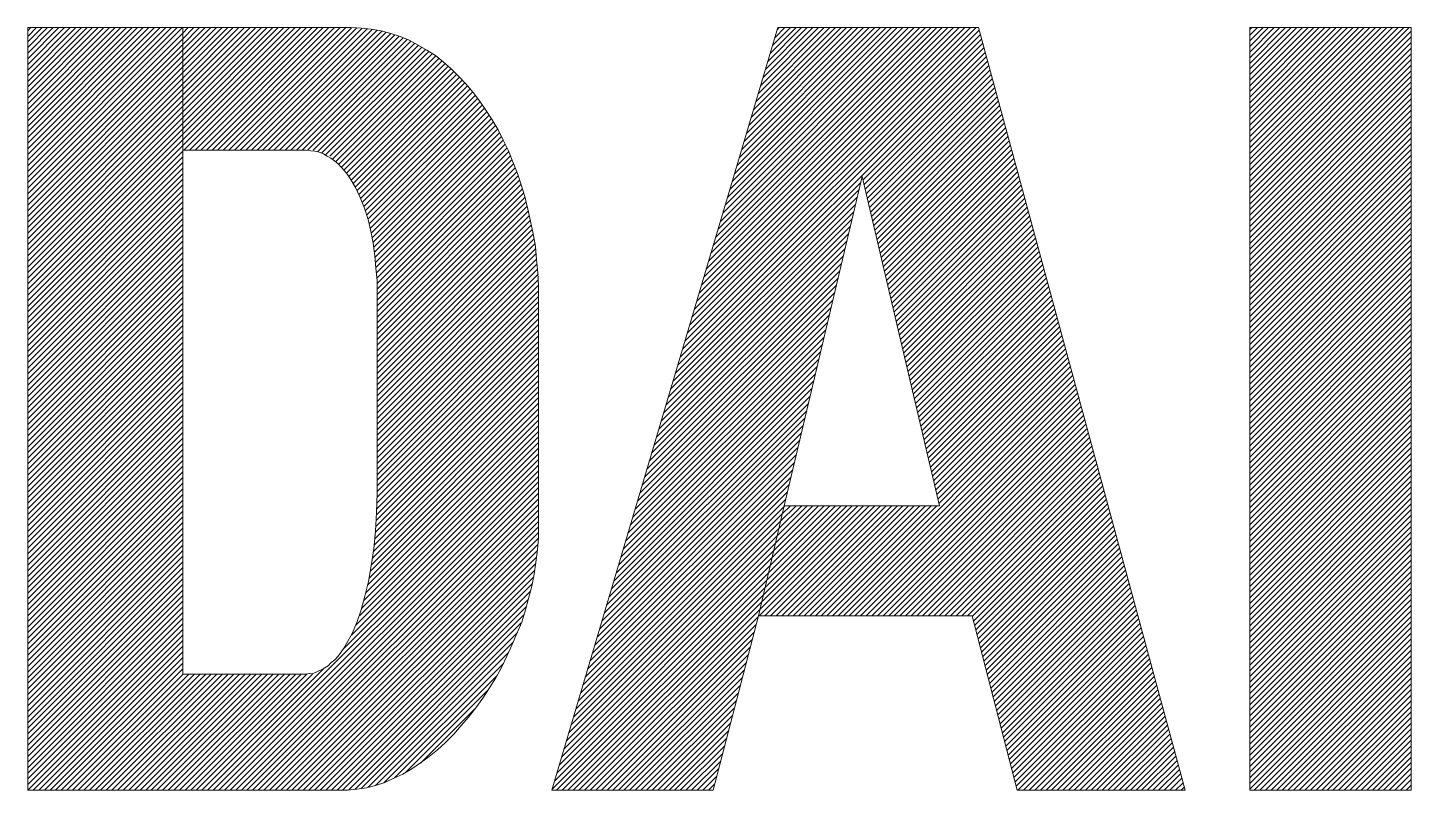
# Model space of a CAD drawing. Header units: millimetres. Extents: x 1599 to 2158, y -510 to -79.
# Drawn here: x 2031.197 to 2035.544, y -487.484 to -485.087 of the extents above; entities that cross this region are included whole.
import ezdxf

# ---------------------------------------------------------------- set-up
doc = ezdxf.new("R2010")
doc.units = ezdxf.units.MM

msp = doc.modelspace()

# ---------------------------------------------------------------- linework, layer by layer
at = {"color": 5, "lineweight": 0}
for p, q in [((2031.1975, -485.087), (2031.1975, -487.4836)), ((2031.6851, -485.087), (2031.1975, -485.087)), ((2031.1975, -485.087), (2031.1975, -485.087)), ((2032.214, -485.087), (2031.6851, -485.087)), ((2031.6851, -485.087), (2031.6851, -485.4721)), ((2031.6851, -485.4721), (2031.6851, -485.087)), ((2032.2454, -485.0887), (2032.214, -485.087)), ((2032.2768, -485.092), (2032.2454, -485.0887)), ((2032.3082, -485.0969), (2032.2768, -485.092)), ((2032.3379, -485.1052), (2032.3082, -485.0969)), ((2032.3677, -485.1151), (2032.3379, -485.1052)), ((2033.5544, -485.087), (2032.8437, -487.4836)), ((2034.1841, -485.087), (2033.5544, -485.087)), ((2034.8337, -487.4836), (2034.1841, -485.087)), ((2035.037, -485.087), (2035.037, -487.4836)), ((2035.5444, -485.087), (2035.037, -485.087)), ((2035.037, -485.087), (2035.037, -485.087)), ((2035.5444, -487.4836), (2035.5444, -485.087)), ((2032.3958, -485.1267), (2032.3677, -485.1151)), ((2032.4239, -485.1416), (2032.3958, -485.1267)), ((2032.452, -485.1581), (2032.4239, -485.1416)), ((2032.4784, -485.1746), (2032.452, -485.1581)), ((2032.5032, -485.1945), (2032.4784, -485.1746)), ((2032.528, -485.2159), (2032.5032, -485.1945)), ((2032.5511, -485.2391), (2032.528, -485.2159)), ((2032.5743, -485.2639), (2032.5511, -485.2391)), ((2032.5974, -485.2903), (2032.5743, -485.2639)), ((2032.6173, -485.3168), (2032.5974, -485.2903)), ((2032.6371, -485.3465), (2032.6173, -485.3168)), ((2032.6569, -485.3763), (2032.6371, -485.3465)), ((2032.6751, -485.4077), (2032.6569, -485.3763)), ((2032.6916, -485.4407), (2032.6751, -485.4077)), ((2032.7082, -485.4738), (2032.6916, -485.4407)), ((2031.6851, -485.4721), (2032.0718, -485.4721)), ((2031.6851, -487.1183), (2031.6851, -485.4721)), ((2032.0718, -485.4721), (2032.0867, -485.4738)), ((2032.0867, -485.4738), (2032.0999, -485.4754)), ((2032.0999, -485.4754), (2032.1131, -485.4787)), ((2032.1131, -485.4787), (2032.1264, -485.4837)), ((2032.1264, -485.4837), (2032.1379, -485.4903)), ((2032.1379, -485.4903), (2032.1495, -485.4969)), ((2032.1495, -485.4969), (2032.1611, -485.5052)), ((2032.1611, -485.5052), (2032.1726, -485.5151)), ((2032.7214, -485.5085), (2032.7082, -485.4738)), ((2032.1726, -485.5151), (2032.1826, -485.525)), ((2032.1826, -485.525), (2032.1925, -485.5366)), ((2032.1925, -485.5366), (2032.2024, -485.5482)), ((2032.2024, -485.5482), (2032.2107, -485.5614)), ((2032.7363, -485.5448), (2032.7214, -485.5085)), ((2032.7478, -485.5812), (2032.7363, -485.5448)), ((2032.2107, -485.5614), (2032.2272, -485.5895)), ((2032.2272, -485.5895), (2032.2421, -485.6209)), ((2032.7594, -485.6176), (2032.7478, -485.5812)), ((2033.5742, -486.5894), (2033.8189, -485.5548)), ((2033.8189, -485.5548), (2034.0618, -486.5894)), ((2032.2421, -485.6209), (2032.2553, -485.6539)), ((2032.7693, -485.6572), (2032.7594, -485.6176)), ((2032.2553, -485.6539), (2032.2669, -485.6903)), ((2032.7776, -485.6953), (2032.7693, -485.6572)), ((2032.2669, -485.6903), (2032.2751, -485.7267)), ((2032.7858, -485.7349), (2032.7776, -485.6953)), ((2032.2751, -485.7267), (2032.2834, -485.7647)), ((2032.2834, -485.7647), (2032.2883, -485.8043)), ((2032.7925, -485.7746), (2032.7858, -485.7349)), ((2032.2883, -485.8043), (2032.2917, -485.8424)), ((2032.7958, -485.8159), (2032.7925, -485.7746)), ((2032.2917, -485.8424), (2032.295, -485.882)), ((2032.8007, -485.8572), (2032.7958, -485.8159)), ((2032.295, -485.882), (2032.295, -485.92)), ((2032.8024, -485.8986), (2032.8007, -485.8572)), ((2032.295, -485.92), (2032.295, -486.5498)), ((2032.8024, -485.9399), (2032.8024, -485.8986)), ((2032.8024, -486.6506), (2032.8024, -485.9399)), ((2032.295, -486.5498), (2032.2933, -486.6109)), ((2033.4932, -486.9349), (2033.5742, -486.5894)), ((2033.5742, -486.5894), (2033.4932, -486.9349)), ((2034.0618, -486.5894), (2033.5742, -486.5894)), ((2032.2933, -486.6109), (2032.29, -486.6688)), ((2032.29, -486.6688), (2032.285, -486.725)), ((2032.8024, -486.6886), (2032.8024, -486.6506)), ((2032.7991, -486.7283), (2032.8024, -486.6886)), ((2032.285, -486.725), (2032.2768, -486.7779)), ((2032.7891, -486.8043), (2032.7941, -486.7663)), ((2032.7941, -486.7663), (2032.7991, -486.7283)), ((2032.2768, -486.7779), (2032.2685, -486.8274)), ((2032.7809, -486.8423), (2032.7891, -486.8043)), ((2032.2685, -486.8274), (2032.2569, -486.8737)), ((2032.771, -486.8803), (2032.7809, -486.8423)), ((2032.2569, -486.8737), (2032.2454, -486.9167)), ((2032.7611, -486.9167), (2032.771, -486.8803)), ((2032.2454, -486.9167), (2032.2321, -486.9564)), ((2032.7495, -486.9547), (2032.7611, -486.9167)), ((2033.3511, -487.4836), (2033.4932, -486.9349)), ((2033.4932, -486.9349), (2034.1643, -486.9349)), ((2034.1643, -486.9349), (2034.3064, -487.4836)), ((2032.2321, -486.9564), (2032.2173, -486.9911)), ((2032.7346, -486.9911), (2032.7495, -486.9547)), ((2032.1991, -487.0225), (2032.1908, -487.0373)), ((2032.2173, -486.9911), (2032.1991, -487.0225)), ((2032.7032, -487.0621), (2032.7197, -487.0258)), ((2032.7197, -487.0258), (2032.7346, -486.9911)), ((2032.1726, -487.0621), (2032.1627, -487.0737)), ((2032.1809, -487.0506), (2032.1726, -487.0621)), ((2032.1908, -487.0373), (2032.1809, -487.0506)), ((2032.6867, -487.0952), (2032.7032, -487.0621)), ((2032.1082, -487.1101), (2032.0966, -487.115)), ((2032.1198, -487.1051), (2032.1082, -487.1101)), ((2032.1313, -487.0985), (2032.1198, -487.1051)), ((2032.1412, -487.0919), (2032.1313, -487.0985)), ((2032.1512, -487.082), (2032.1412, -487.0919)), ((2032.1627, -487.0737), (2032.1512, -487.082)), ((2032.6685, -487.1299), (2032.6867, -487.0952)), ((2032.0718, -487.1183), (2031.6851, -487.1183)), ((2032.0834, -487.1167), (2032.0718, -487.1183)), ((2032.0966, -487.115), (2032.0834, -487.1167)), ((2032.6487, -487.1613), (2032.6685, -487.1299)), ((2032.6057, -487.2241), (2032.6272, -487.1944)), ((2032.6272, -487.1944), (2032.6487, -487.1613)), ((2032.5825, -487.2539), (2032.6057, -487.2241)), ((2032.5363, -487.3068), (2032.5594, -487.2803)), ((2032.5594, -487.2803), (2032.5825, -487.2539)), ((2032.5098, -487.3332), (2032.5363, -487.3068)), ((2032.4586, -487.3778), (2032.485, -487.3563)), ((2032.485, -487.3563), (2032.5098, -487.3332)), ((2032.3759, -487.4324), (2032.404, -487.4158)), ((2032.404, -487.4158), (2032.4321, -487.3977)), ((2032.4321, -487.3977), (2032.4586, -487.3778)), ((2032.29, -487.4687), (2032.3197, -487.4588)), ((2032.3197, -487.4588), (2032.3478, -487.4456)), ((2032.3478, -487.4456), (2032.3759, -487.4324)), ((2031.1975, -487.4836), (2032.1726, -487.4836)), ((2032.1726, -487.4836), (2032.2024, -487.4836)), ((2032.2024, -487.4836), (2032.2321, -487.4803)), ((2032.2321, -487.4803), (2032.2619, -487.4753)), ((2032.2619, -487.4753), (2032.29, -487.4687)), ((2032.8437, -487.4836), (2033.3511, -487.4836)), ((2032.8437, -487.4836), (2032.8437, -487.4836)), ((2034.3064, -487.4836), (2034.8337, -487.4836)), ((2035.037, -487.4836), (2035.5444, -487.4836))]:
    msp.add_line(p, q, dxfattribs=at)
at = {"color": 5}
for p, q in [((2031.1975, -485.0966), (2031.2071, -485.087)), ((2031.1975, -485.1143), (2031.2248, -485.087)), ((2031.1975, -485.132), (2031.2425, -485.087)), ((2031.1975, -485.1497), (2031.2601, -485.087)), ((2031.1975, -485.1673), (2031.2778, -485.087)), ((2031.1975, -485.185), (2031.2955, -485.087)), ((2031.1975, -485.2027), (2031.3132, -485.087)), ((2031.1975, -485.2204), (2031.3308, -485.087)), ((2031.1975, -485.2381), (2031.3485, -485.087)), ((2031.1975, -485.2557), (2031.3662, -485.087)), ((2031.1975, -485.2734), (2031.3839, -485.087)), ((2031.1975, -485.2911), (2031.4016, -485.087)), ((2031.1975, -485.3088), (2031.4192, -485.087)), ((2031.1975, -485.3264), (2031.4369, -485.087)), ((2031.1975, -485.3441), (2031.4546, -485.087)), ((2031.1975, -485.3618), (2031.4723, -485.087)), ((2031.1975, -485.3795), (2031.4899, -485.087)), ((2031.1975, -485.3972), (2031.5076, -485.087)), ((2031.1975, -485.4148), (2031.5253, -485.087)), ((2031.1975, -485.4325), (2031.543, -485.087)), ((2031.1975, -485.4502), (2031.5607, -485.087)), ((2031.1975, -485.4679), (2031.5783, -485.087)), ((2031.1975, -485.4855), (2031.596, -485.087)), ((2031.1975, -485.5032), (2031.6137, -485.087)), ((2031.1975, -485.5209), (2031.6314, -485.087)), ((2031.1975, -485.5386), (2031.649, -485.087)), ((2031.1975, -485.5563), (2031.6667, -485.087)), ((2031.1975, -485.5739), (2031.6844, -485.087)), ((2031.1975, -485.5916), (2031.6851, -485.104)), ((2031.6851, -485.104), (2031.7021, -485.087)), ((2031.6851, -485.1217), (2031.7197, -485.087)), ((2031.6851, -485.1394), (2031.7374, -485.087)), ((2031.6851, -485.1571), (2031.7551, -485.087)), ((2031.6851, -485.1747), (2031.7728, -485.087)), ((2031.6851, -485.1924), (2031.7905, -485.087)), ((2031.6851, -485.2101), (2031.8081, -485.087)), ((2031.6851, -485.2278), (2031.8258, -485.087)), ((2031.6851, -485.2454), (2031.8435, -485.087)), ((2031.6851, -485.2631), (2031.8612, -485.087)), ((2031.6851, -485.2808), (2031.8788, -485.087)), ((2031.6851, -485.2985), (2031.8965, -485.087)), ((2031.6851, -485.3162), (2031.9142, -485.087)), ((2031.6851, -485.3338), (2031.9319, -485.087)), ((2031.6851, -485.3515), (2031.9496, -485.087)), ((2031.6851, -485.3692), (2031.9672, -485.087)), ((2031.6851, -485.3869), (2031.9849, -485.087)), ((2031.6851, -485.4045), (2032.0026, -485.087)), ((2031.6851, -485.4222), (2032.0203, -485.087)), ((2031.6851, -485.4399), (2032.0379, -485.087)), ((2031.6851, -485.4576), (2032.0556, -485.087)), ((2031.6882, -485.4721), (2032.0733, -485.087)), ((2031.7059, -485.4721), (2032.091, -485.087)), ((2031.7236, -485.4721), (2032.1087, -485.087)), ((2031.7412, -485.4721), (2032.1263, -485.087)), ((2031.7589, -485.4721), (2032.144, -485.087)), ((2031.7766, -485.4721), (2032.1617, -485.087)), ((2031.7943, -485.4721), (2032.1794, -485.087)), ((2031.8119, -485.4721), (2032.197, -485.087)), ((2031.8296, -485.4721), (2032.2147, -485.0871)), ((2031.8473, -485.4721), (2032.2315, -485.0879)), ((2031.865, -485.4721), (2032.2481, -485.089)), ((2031.8827, -485.4721), (2032.2641, -485.0906)), ((2031.9003, -485.4721), (2032.28, -485.0925)), ((2031.918, -485.4721), (2032.2952, -485.0949)), ((2031.9357, -485.4721), (2032.3103, -485.0975)), ((2031.9534, -485.4721), (2032.3241, -485.1014)), ((2031.971, -485.4721), (2032.338, -485.1052)), ((2031.9887, -485.4721), (2032.3512, -485.1096)), ((2032.0064, -485.4721), (2032.3645, -485.114)), ((2033.2771, -486.0223), (2034.1901, -485.1092)), ((2033.2845, -485.9971), (2034.1864, -485.0953)), ((2033.292, -485.972), (2034.1769, -485.087)), ((2033.2994, -485.9469), (2034.1593, -485.087)), ((2033.3069, -485.9217), (2034.1416, -485.087)), ((2033.3143, -485.8966), (2034.1239, -485.087)), ((2033.3218, -485.8715), (2034.1062, -485.087)), ((2033.3292, -485.8464), (2034.0886, -485.087)), ((2033.3367, -485.8212), (2034.0709, -485.087)), ((2033.3441, -485.7961), (2034.0532, -485.087)), ((2033.3516, -485.771), (2034.0355, -485.087)), ((2033.359, -485.7458), (2034.0178, -485.087)), ((2033.3665, -485.7207), (2034.0002, -485.087)), ((2033.3739, -485.6956), (2033.9825, -485.087)), ((2033.3814, -485.6704), (2033.9648, -485.087)), ((2033.3888, -485.6453), (2033.9471, -485.087)), ((2033.3963, -485.6202), (2033.9295, -485.087)), ((2033.4037, -485.5951), (2033.9118, -485.087)), ((2033.4112, -485.5699), (2033.8941, -485.087)), ((2033.4186, -485.5448), (2033.8764, -485.087)), ((2033.4261, -485.5197), (2033.8587, -485.087)), ((2033.4336, -485.4945), (2033.8411, -485.087)), ((2033.441, -485.4694), (2033.8234, -485.087)), ((2033.4485, -485.4443), (2033.8057, -485.087)), ((2033.4559, -485.4191), (2033.788, -485.087)), ((2033.4634, -485.394), (2033.7704, -485.087)), ((2033.4708, -485.3689), (2033.7527, -485.087)), ((2033.4783, -485.3438), (2033.735, -485.087)), ((2033.4857, -485.3186), (2033.7173, -485.087)), ((2033.4932, -485.2935), (2033.6996, -485.087)), ((2033.5006, -485.2684), (2033.682, -485.087)), ((2033.5081, -485.2432), (2033.6643, -485.087)), ((2033.5155, -485.2181), (2033.6466, -485.087)), ((2033.523, -485.193), (2033.6289, -485.087)), ((2033.5304, -485.1678), (2033.6113, -485.087)), ((2033.5379, -485.1427), (2033.5936, -485.087)), ((2033.5453, -485.1176), (2033.5759, -485.087)), ((2033.5528, -485.0925), (2033.5582, -485.087)), ((2035.037, -485.0932), (2035.0432, -485.087)), ((2035.037, -485.1109), (2035.0608, -485.087)), ((2035.037, -485.1285), (2035.0785, -485.087)), ((2035.037, -485.1462), (2035.0962, -485.087)), ((2035.037, -485.1639), (2035.1139, -485.087)), ((2035.037, -485.1816), (2035.1315, -485.087)), ((2035.037, -485.1993), (2035.1492, -485.087)), ((2035.037, -485.2169), (2035.1669, -485.087)), ((2035.037, -485.2346), (2035.1846, -485.087)), ((2035.037, -485.2523), (2035.2023, -485.087)), ((2035.037, -485.27), (2035.2199, -485.087)), ((2035.037, -485.2876), (2035.2376, -485.087)), ((2035.037, -485.3053), (2035.2553, -485.087)), ((2035.037, -485.323), (2035.273, -485.087)), ((2035.037, -485.3407), (2035.2906, -485.087)), ((2035.037, -485.3584), (2035.3083, -485.087)), ((2035.037, -485.376), (2035.326, -485.087)), ((2035.037, -485.3937), (2035.3437, -485.087)), ((2035.037, -485.4114), (2035.3613, -485.087)), ((2035.037, -485.4291), (2035.379, -485.087)), ((2035.037, -485.4467), (2035.3967, -485.087)), ((2035.037, -485.4644), (2035.4144, -485.087)), ((2035.037, -485.4821), (2035.4321, -485.087)), ((2035.037, -485.4998), (2035.4497, -485.087)), ((2035.037, -485.5175), (2035.4674, -485.087)), ((2035.037, -485.5351), (2035.4851, -485.087)), ((2035.037, -485.5528), (2035.5028, -485.087)), ((2035.037, -485.5705), (2035.5204, -485.087)), ((2035.037, -485.5882), (2035.5381, -485.087)), ((2035.037, -485.6058), (2035.5444, -485.0984)), ((2031.1975, -485.6093), (2031.6851, -485.1217)), ((2031.1975, -485.627), (2031.6851, -485.1394)), ((2031.1975, -485.6446), (2031.6851, -485.1571)), ((2032.0241, -485.4721), (2032.3772, -485.119)), ((2032.0418, -485.4721), (2032.3897, -485.1242)), ((2032.0594, -485.4721), (2032.4017, -485.1298)), ((2032.0771, -485.4721), (2032.4133, -485.136)), ((2032.0948, -485.4721), (2032.4248, -485.1421)), ((2032.1078, -485.4767), (2032.4359, -485.1487)), ((2032.1207, -485.4816), (2032.4471, -485.1552)), ((2033.2547, -486.0977), (2034.2014, -485.1509)), ((2033.2621, -486.0725), (2034.1977, -485.137)), ((2033.2696, -486.0474), (2034.1939, -485.1231)), ((2035.037, -485.6235), (2035.5444, -485.1161)), ((2035.037, -485.6412), (2035.5444, -485.1338)), ((2035.037, -485.6589), (2035.5444, -485.1515)), ((2031.1975, -485.6623), (2031.6851, -485.1747)), ((2031.1975, -485.68), (2031.6851, -485.1924)), ((2032.1336, -485.4864), (2032.4581, -485.1619)), ((2032.1464, -485.4912), (2032.4689, -485.1687)), ((2032.1564, -485.4989), (2032.4797, -485.1756)), ((2032.1653, -485.5077), (2032.4895, -485.1835)), ((2032.1741, -485.5166), (2032.4993, -485.1913)), ((2032.1829, -485.5254), (2032.5089, -485.1994)), ((2033.2472, -486.1228), (2034.2052, -485.1648)), ((2033.8215, -485.5662), (2034.209, -485.1787)), ((2033.8249, -485.5805), (2034.2128, -485.1926)), ((2035.037, -485.6766), (2035.5444, -485.1691)), ((2035.037, -485.6942), (2035.5444, -485.1868)), ((2031.1975, -485.6977), (2031.6851, -485.2101)), ((2031.1975, -485.7153), (2031.6851, -485.2278)), ((2032.1918, -485.5342), (2032.5184, -485.2076)), ((2032.2002, -485.5435), (2032.5279, -485.2158)), ((2032.2067, -485.5547), (2032.5367, -485.2247)), ((2032.2133, -485.5658), (2032.5456, -485.2335)), ((2032.2198, -485.5769), (2032.5543, -485.2424)), ((2033.8283, -485.5948), (2034.2165, -485.2065)), ((2033.8316, -485.6091), (2034.2203, -485.2205)), ((2033.835, -485.6234), (2034.2241, -485.2344)), ((2035.037, -485.7119), (2035.5444, -485.2045)), ((2035.037, -485.7296), (2035.5444, -485.2222)), ((2035.037, -485.7473), (2035.5444, -485.2399)), ((2031.1975, -485.733), (2031.6851, -485.2454)), ((2031.1975, -485.7507), (2031.6851, -485.2631)), ((2031.1975, -485.7684), (2031.6851, -485.2808)), ((2032.2263, -485.588), (2032.5628, -485.2516)), ((2032.2329, -485.5992), (2032.5713, -485.2607)), ((2032.2383, -485.6115), (2032.5797, -485.2701)), ((2032.2433, -485.6241), (2032.5879, -485.2795)), ((2033.8383, -485.6378), (2034.2278, -485.2483)), ((2033.8417, -485.6521), (2034.2316, -485.2622)), ((2033.8451, -485.6664), (2034.2354, -485.2761)), ((2035.037, -485.7649), (2035.5444, -485.2575)), ((2035.037, -485.7826), (2035.5444, -485.2752)), ((2031.1975, -485.7861), (2031.6851, -485.2985)), ((2031.1975, -485.8037), (2031.6851, -485.3162)), ((2032.2484, -485.6367), (2032.5962, -485.2889)), ((2032.2534, -485.6493), (2032.6039, -485.2989)), ((2032.2585, -485.662), (2032.6114, -485.309)), ((2032.2633, -485.6748), (2032.6189, -485.3192)), ((2032.2666, -485.6892), (2032.626, -485.3298)), ((2033.8484, -485.6807), (2034.2391, -485.29)), ((2033.8518, -485.695), (2034.2429, -485.3039)), ((2033.8551, -485.7093), (2034.2467, -485.3178)), ((2033.8585, -485.7237), (2034.2504, -485.3317)), ((2035.037, -485.8003), (2035.5444, -485.2929)), ((2035.037, -485.818), (2035.5444, -485.3106)), ((2035.037, -485.8357), (2035.5444, -485.3282)), ((2031.1975, -485.8214), (2031.6851, -485.3338)), ((2031.1975, -485.8391), (2031.6851, -485.3515)), ((2031.1975, -485.8568), (2031.6851, -485.3692)), ((2032.2699, -485.7036), (2032.633, -485.3404)), ((2032.2732, -485.718), (2032.6401, -485.3511)), ((2032.2764, -485.7325), (2032.6472, -485.3617)), ((2032.2795, -485.747), (2032.6543, -485.3723)), ((2033.8619, -485.738), (2034.2542, -485.3456)), ((2033.8652, -485.7523), (2034.258, -485.3595)), ((2033.8686, -485.7666), (2034.2618, -485.3734)), ((2035.037, -485.8533), (2035.5444, -485.3459)), ((2035.037, -485.871), (2035.5444, -485.3636)), ((2031.1975, -485.8744), (2031.6851, -485.3869)), ((2031.1975, -485.8921), (2031.6851, -485.4045)), ((2032.2827, -485.7615), (2032.661, -485.3832)), ((2032.2859, -485.776), (2032.6674, -485.3944)), ((2032.2873, -485.7923), (2032.6739, -485.4056)), ((2032.2887, -485.8085), (2032.6799, -485.4173)), ((2033.872, -485.7809), (2034.2655, -485.3873)), ((2033.8753, -485.7952), (2034.2693, -485.4013)), ((2033.8787, -485.8095), (2034.2731, -485.4152)), ((2035.037, -485.8887), (2035.5444, -485.3813)), ((2035.037, -485.9064), (2035.5444, -485.399)), ((2035.037, -485.924), (2035.5444, -485.4166)), ((2031.1975, -485.9098), (2031.6851, -485.4222)), ((2031.1975, -485.9275), (2031.6851, -485.4399)), ((2031.1975, -485.9452), (2031.6851, -485.4576)), ((2032.2901, -485.8248), (2032.6858, -485.4291)), ((2032.2915, -485.8411), (2032.6917, -485.4409)), ((2032.2929, -485.8574), (2032.6976, -485.4527)), ((2033.882, -485.8239), (2034.2768, -485.4291)), ((2033.8854, -485.8382), (2034.2806, -485.443)), ((2033.8888, -485.8525), (2034.2844, -485.4569)), ((2035.037, -485.9417), (2035.5444, -485.4343)), ((2035.037, -485.9594), (2035.5444, -485.452)), ((2031.1975, -485.9628), (2031.6851, -485.4753)), ((2031.1975, -485.9805), (2031.6851, -485.4929)), ((2032.2943, -485.8737), (2032.7035, -485.4645)), ((2032.295, -485.8907), (2032.7092, -485.4765)), ((2032.295, -485.9083), (2032.7141, -485.4893)), ((2032.295, -485.926), (2032.7189, -485.5021)), ((2033.8921, -485.8668), (2034.2881, -485.4708)), ((2033.8955, -485.8811), (2034.2919, -485.4847)), ((2033.8989, -485.8954), (2034.2957, -485.4986)), ((2035.037, -485.9771), (2035.5444, -485.4697)), ((2035.037, -485.9948), (2035.5444, -485.4873)), ((2035.037, -486.0124), (2035.5444, -485.505)), ((2031.1975, -485.9982), (2031.6851, -485.5106)), ((2031.1975, -486.0159), (2031.6851, -485.5283)), ((2031.1975, -486.0335), (2031.6851, -485.546)), ((2032.295, -485.9437), (2032.7239, -485.5147)), ((2032.295, -485.9614), (2032.7291, -485.5273)), ((2032.295, -485.9791), (2032.7342, -485.5398)), ((2033.9022, -485.9098), (2034.2995, -485.5125)), ((2033.9056, -485.9241), (2034.3032, -485.5264)), ((2033.9089, -485.9384), (2034.307, -485.5403)), ((2035.037, -486.0301), (2035.5444, -485.5227)), ((2035.037, -486.0478), (2035.5444, -485.5404)), ((2031.1975, -486.0512), (2031.6851, -485.5636)), ((2031.1975, -486.0689), (2031.6851, -485.5813)), ((2032.295, -485.9967), (2032.7388, -485.5529)), ((2032.295, -486.0144), (2032.7431, -485.5663)), ((2032.295, -486.0321), (2032.7473, -485.5797)), ((2033.2398, -486.1479), (2033.8145, -485.5732)), ((2033.9123, -485.9527), (2034.3108, -485.5542)), ((2033.9157, -485.967), (2034.3145, -485.5682)), ((2033.919, -485.9813), (2034.3183, -485.5821)), ((2035.037, -486.0655), (2035.5444, -485.5581)), ((2035.037, -486.0831), (2035.5444, -485.5757)), ((2031.1975, -486.0866), (2031.6851, -485.599)), ((2031.1975, -486.1043), (2031.6851, -485.6167)), ((2031.1975, -486.1219), (2031.6851, -485.6344)), ((2032.295, -486.0498), (2032.7516, -485.5931)), ((2032.295, -486.0674), (2032.7559, -485.6065)), ((2032.295, -486.0851), (2032.76, -485.6201)), ((2032.295, -486.1028), (2032.7636, -485.6342)), ((2033.2249, -486.1982), (2033.8035, -485.6195)), ((2033.2323, -486.173), (2033.809, -485.5964)), ((2033.9224, -485.9957), (2034.3221, -485.596)), ((2033.9257, -486.01), (2034.3258, -485.6099)), ((2033.9291, -486.0243), (2034.3296, -485.6238)), ((2035.037, -486.1008), (2035.5444, -485.5934)), ((2035.037, -486.1185), (2035.5444, -485.6111)), ((2035.037, -486.1362), (2035.5444, -485.6288)), ((2031.1975, -486.1396), (2031.6851, -485.652)), ((2031.1975, -486.1573), (2031.6851, -485.6697)), ((2032.295, -486.1205), (2032.7671, -485.6483)), ((2032.295, -486.1382), (2032.7705, -485.6626)), ((2032.295, -486.1558), (2032.7736, -485.6772)), ((2033.21, -486.2484), (2033.7926, -485.6658)), ((2033.2174, -486.2233), (2033.7981, -485.6427)), ((2033.9325, -486.0386), (2034.3334, -485.6377)), ((2033.9358, -486.0529), (2034.3371, -485.6516)), ((2033.9392, -486.0672), (2034.3409, -485.6655)), ((2033.9426, -486.0816), (2034.3447, -485.6794)), ((2035.037, -486.1539), (2035.5444, -485.6464)), ((2035.037, -486.1715), (2035.5444, -485.6641)), ((2031.1975, -486.175), (2031.6851, -485.6874)), ((2031.1975, -486.1926), (2031.6851, -485.7051)), ((2031.1975, -486.2103), (2031.6851, -485.7227)), ((2032.295, -486.1735), (2032.7768, -485.6917)), ((2032.295, -486.1912), (2032.7799, -485.7063)), ((2032.295, -486.2089), (2032.7829, -485.7209)), ((2033.1951, -486.2987), (2033.7816, -485.7121)), ((2033.2025, -486.2736), (2033.7871, -485.689)), ((2033.9459, -486.0959), (2034.3485, -485.6933)), ((2033.9493, -486.1102), (2034.3522, -485.7072)), ((2033.9526, -486.1245), (2034.356, -485.7211)), ((2035.037, -486.1892), (2035.5444, -485.6818)), ((2035.037, -486.2069), (2035.5444, -485.6995)), ((2035.037, -486.2246), (2035.5444, -485.7171)), ((2031.1975, -486.228), (2031.6851, -485.7404)), ((2031.1975, -486.2457), (2031.6851, -485.7581)), ((2032.295, -486.2265), (2032.7859, -485.7356)), ((2032.295, -486.2442), (2032.7885, -485.7507)), ((2032.295, -486.2619), (2032.791, -485.7659)), ((2033.1802, -486.349), (2033.7707, -485.7584)), ((2033.1876, -486.3238), (2033.7762, -485.7353)), ((2033.956, -486.1388), (2034.3598, -485.7351)), ((2033.9594, -486.1531), (2034.3635, -485.749)), ((2033.9627, -486.1674), (2034.3673, -485.7629)), ((2035.037, -486.2422), (2035.5444, -485.7348)), ((2035.037, -486.2599), (2035.5444, -485.7525)), ((2031.1975, -486.2634), (2031.6851, -485.7758)), ((2031.1975, -486.281), (2031.6851, -485.7935)), ((2032.295, -486.2796), (2032.793, -485.7815)), ((2032.295, -486.2973), (2032.7943, -485.7979)), ((2033.1653, -486.3992), (2033.7598, -485.8047)), ((2033.1727, -486.3741), (2033.7652, -485.7816)), ((2033.9661, -486.1818), (2034.3711, -485.7768)), ((2033.9694, -486.1961), (2034.3748, -485.7907)), ((2033.9728, -486.2104), (2034.3786, -485.8046)), ((2035.037, -486.2776), (2035.5444, -485.7702)), ((2035.037, -486.2953), (2035.5444, -485.7879)), ((2035.037, -486.313), (2035.5444, -485.8055)), ((2031.1975, -486.2987), (2031.6851, -485.8111)), ((2031.1975, -486.3164), (2031.6851, -485.8288)), ((2031.1975, -486.3341), (2031.6851, -485.8465)), ((2032.295, -486.3149), (2032.7956, -485.8143)), ((2032.295, -486.3326), (2032.7975, -485.8301)), ((2032.295, -486.3503), (2032.7994, -485.8459)), ((2033.1504, -486.4495), (2033.7488, -485.851)), ((2033.1578, -486.4243), (2033.7543, -485.8279)), ((2033.9762, -486.2247), (2034.3824, -485.8185)), ((2033.9795, -486.239), (2034.3862, -485.8324)), ((2033.9829, -486.2533), (2034.3899, -485.8463)), ((2035.037, -486.3306), (2035.5444, -485.8232)), ((2035.037, -486.3483), (2035.5444, -485.8409)), ((2031.1975, -486.3517), (2031.6851, -485.8642)), ((2031.1975, -486.3694), (2031.6851, -485.8818)), ((2032.295, -486.368), (2032.8009, -485.862)), ((2032.295, -486.3856), (2032.8016, -485.879)), ((2032.295, -486.4033), (2032.8023, -485.896)), ((2033.1429, -486.4746), (2033.7433, -485.8742)), ((2033.9863, -486.2677), (2034.3937, -485.8602)), ((2033.9896, -486.282), (2034.3975, -485.8741)), ((2033.993, -486.2963), (2034.4012, -485.888)), ((2035.037, -486.366), (2035.5444, -485.8586)), ((2035.037, -486.3837), (2035.5444, -485.8762)), ((2035.037, -486.4013), (2035.5444, -485.8939)), ((2031.1975, -486.3871), (2031.6851, -485.8995)), ((2031.1975, -486.4048), (2031.6851, -485.9172)), ((2031.1975, -486.4225), (2031.6851, -485.9349)), ((2032.295, -486.421), (2032.8024, -485.9136)), ((2032.295, -486.4387), (2032.8024, -485.9313)), ((2033.128, -486.5249), (2033.7324, -485.9205)), ((2033.1355, -486.4997), (2033.7379, -485.8973)), ((2033.9963, -486.3106), (2034.405, -485.9019)), ((2033.9997, -486.3249), (2034.4088, -485.9159)), ((2034.0031, -486.3392), (2034.4125, -485.9298)), ((2035.037, -486.419), (2035.5444, -485.9116)), ((2035.037, -486.4367), (2035.5444, -485.9293)), ((2031.1975, -486.4401), (2031.6851, -485.9526)), ((2031.1975, -486.4578), (2031.6851, -485.9702)), ((2032.295, -486.4564), (2032.8024, -485.9489)), ((2032.295, -486.474), (2032.8024, -485.9666)), ((2033.1131, -486.5751), (2033.7214, -485.9668)), ((2033.1206, -486.55), (2033.7269, -485.9436)), ((2034.0064, -486.3536), (2034.4163, -485.9437)), ((2034.0098, -486.3679), (2034.4201, -485.9576)), ((2034.0132, -486.3822), (2034.4238, -485.9715)), ((2035.037, -486.4544), (2035.5444, -485.947)), ((2035.037, -486.4721), (2035.5444, -485.9646)), ((2035.037, -486.4897), (2035.5444, -485.9823)), ((2031.1975, -486.4755), (2031.6851, -485.9879)), ((2031.1975, -486.4932), (2031.6851, -486.0056)), ((2031.1975, -486.5108), (2031.6851, -486.0233)), ((2032.295, -486.4917), (2032.8024, -485.9843)), ((2032.295, -486.5094), (2032.8024, -486.002)), ((2032.295, -486.5271), (2032.8024, -486.0197)), ((2033.0982, -486.6254), (2033.7105, -486.0131)), ((2033.1056, -486.6003), (2033.716, -485.9899)), ((2034.0165, -486.3965), (2034.4276, -485.9854)), ((2034.0199, -486.4108), (2034.4314, -485.9993)), ((2034.0232, -486.4251), (2034.4352, -486.0132)), ((2034.0266, -486.4394), (2034.4389, -486.0271)), ((2035.037, -486.5074), (2035.5444, -486)), ((2035.037, -486.5251), (2035.5444, -486.0177)), ((2031.1975, -486.5285), (2031.6851, -486.0409)), ((2031.1975, -486.5462), (2031.6851, -486.0586)), ((2032.295, -486.5447), (2032.8024, -486.0373)), ((2032.295, -486.5624), (2032.8024, -486.055)), ((2033.0833, -486.6756), (2033.6995, -486.0594)), ((2033.0907, -486.6505), (2033.705, -486.0362)), ((2034.03, -486.4538), (2034.4427, -486.041)), ((2034.0333, -486.4681), (2034.4465, -486.0549)), ((2034.0367, -486.4824), (2034.4502, -486.0688)), ((2035.037, -486.5428), (2035.5444, -486.0353)), ((2035.037, -486.5604), (2035.5444, -486.053)), ((2035.037, -486.5781), (2035.5444, -486.0707)), ((2031.1975, -486.5639), (2031.6851, -486.0763)), ((2031.1975, -486.5816), (2031.6851, -486.094)), ((2031.1975, -486.5992), (2031.6851, -486.1117)), ((2032.2929, -486.6175), (2032.8024, -486.108)), ((2032.294, -486.5987), (2032.8024, -486.0904)), ((2032.295, -486.5801), (2032.8024, -486.0727)), ((2033.0684, -486.7259), (2033.6886, -486.1057)), ((2033.0758, -486.7008), (2033.6941, -486.0825)), ((2034.04, -486.4967), (2034.454, -486.0828)), ((2034.0434, -486.511), (2034.4578, -486.0967)), ((2034.0468, -486.5253), (2034.4615, -486.1106)), ((2035.037, -486.5958), (2035.5444, -486.0884)), ((2035.037, -486.6135), (2035.5444, -486.1061)), ((2031.1975, -486.6169), (2031.6851, -486.1293)), ((2031.1975, -486.6346), (2031.6851, -486.147)), ((2032.2908, -486.655), (2032.8024, -486.1434)), ((2032.2919, -486.6362), (2032.8024, -486.1257)), ((2033.0535, -486.7762), (2033.6777, -486.152)), ((2033.0609, -486.751), (2033.6831, -486.1288)), ((2034.0501, -486.5397), (2034.4653, -486.1245)), ((2034.0535, -486.554), (2034.4691, -486.1384)), ((2034.0569, -486.5683), (2034.4729, -486.1523)), ((2035.037, -486.6312), (2035.5444, -486.1237)), ((2035.037, -486.6488), (2035.5444, -486.1414)), ((2031.1975, -486.6523), (2031.6851, -486.1647)), ((2031.1975, -486.6699), (2031.6851, -486.1824)), ((2031.1975, -486.6876), (2031.6851, -486.2)), ((2032.2861, -486.7127), (2032.8024, -486.1964)), ((2032.2878, -486.6933), (2032.8024, -486.1788)), ((2032.2895, -486.6739), (2032.8024, -486.1611)), ((2033.0386, -486.8264), (2033.6667, -486.1983)), ((2033.046, -486.8013), (2033.6722, -486.1751)), ((2033.7256, -486.9349), (2034.4804, -486.1801)), ((2033.7433, -486.9349), (2034.4842, -486.194)), ((2034.0602, -486.5826), (2034.4766, -486.1662)), ((2035.037, -486.6665), (2035.5444, -486.1591)), ((2035.037, -486.6842), (2035.5444, -486.1768)), ((2035.037, -486.7019), (2035.5444, -486.1944)), ((2031.1975, -486.7053), (2031.6851, -486.2177)), ((2031.1975, -486.723), (2031.6851, -486.2354)), ((2032.2806, -486.7536), (2032.8024, -486.2318)), ((2032.2838, -486.7326), (2032.8024, -486.2141)), ((2033.0237, -486.8767), (2033.6558, -486.2446)), ((2033.0311, -486.8516), (2033.6612, -486.2214)), ((2033.761, -486.9349), (2034.4879, -486.2079)), ((2033.7787, -486.9349), (2034.4917, -486.2218)), ((2033.7963, -486.9349), (2034.4955, -486.2357)), ((2035.037, -486.7195), (2035.5444, -486.2121)), ((2035.037, -486.7372), (2035.5444, -486.2298)), ((2031.1975, -486.7407), (2031.6851, -486.2531)), ((2031.1975, -486.7583), (2031.6851, -486.2708)), ((2031.1975, -486.776), (2031.6851, -486.2884)), ((2032.2703, -486.8169), (2032.8024, -486.2848)), ((2032.2738, -486.7957), (2032.8024, -486.2671)), ((2032.2773, -486.7745), (2032.8024, -486.2495)), ((2033.0162, -486.9018), (2033.6503, -486.2678)), ((2033.814, -486.9349), (2034.4992, -486.2497)), ((2033.8317, -486.9349), (2034.503, -486.2636)), ((2033.8494, -486.9349), (2034.5068, -486.2775)), ((2035.037, -486.7549), (2035.5444, -486.2475)), ((2035.037, -486.7726), (2035.5444, -486.2652)), ((2035.037, -486.7902), (2035.5444, -486.2828)), ((2031.1975, -486.7937), (2031.6851, -486.3061)), ((2031.1975, -486.8114), (2031.6851, -486.3238)), ((2032.2596, -486.8629), (2032.8024, -486.3202)), ((2032.2655, -486.8393), (2032.8024, -486.3025)), ((2033.0013, -486.9521), (2033.6393, -486.3141)), ((2033.0088, -486.9269), (2033.6448, -486.2909)), ((2033.8671, -486.9349), (2034.5105, -486.2914)), ((2033.8847, -486.9349), (2034.5143, -486.3053)), ((2033.9024, -486.9349), (2034.5181, -486.3192)), ((2035.037, -486.8079), (2035.5444, -486.3005)), ((2035.037, -486.8256), (2035.5444, -486.3182)), ((2031.1975, -486.829), (2031.6851, -486.3415)), ((2031.1975, -486.8467), (2031.6851, -486.3591)), ((2032.2404, -486.9352), (2032.8024, -486.3732)), ((2032.2469, -486.911), (2032.8024, -486.3555)), ((2032.2534, -486.8868), (2032.8024, -486.3379)), ((2032.9864, -487.0023), (2033.6284, -486.3604)), ((2032.9939, -486.9772), (2033.6339, -486.3372)), ((2033.9201, -486.9349), (2034.5219, -486.3331)), ((2033.9378, -486.9349), (2034.5256, -486.347)), ((2033.9554, -486.9349), (2034.5294, -486.3609)), ((2033.9731, -486.9349), (2034.5332, -486.3748)), ((2035.037, -486.8433), (2035.5444, -486.3359)), ((2035.037, -486.861), (2035.5444, -486.3535)), ((2035.037, -486.8786), (2035.5444, -486.3712)), ((2031.1975, -486.8644), (2031.6851, -486.3768)), ((2031.1975, -486.8821), (2031.6851, -486.3945)), ((2031.1975, -486.8998), (2031.6851, -486.4122)), ((2032.2153, -486.9956), (2032.8024, -486.4086)), ((2032.2286, -486.9647), (2032.8024, -486.3909)), ((2032.9715, -487.0526), (2033.6174, -486.4067)), ((2032.979, -487.0275), (2033.6229, -486.3835)), ((2033.9908, -486.9349), (2034.5369, -486.3887)), ((2034.0085, -486.9349), (2034.5407, -486.4026)), ((2034.0262, -486.9349), (2034.5445, -486.4165)), ((2035.037, -486.8963), (2035.5444, -486.3889)), ((2035.037, -486.914), (2035.5444, -486.4066)), ((2031.1975, -486.9174), (2031.6851, -486.4299)), ((2031.1975, -486.9351), (2031.6851, -486.4475)), ((2031.7627, -487.4836), (2032.8024, -486.4439)), ((2031.7804, -487.4836), (2032.8024, -486.4616)), ((2032.1895, -487.0391), (2032.8024, -486.4262)), ((2032.9566, -487.1029), (2033.6065, -486.453)), ((2032.9641, -487.0777), (2033.612, -486.4298)), ((2034.0438, -486.9349), (2034.5482, -486.4305)), ((2034.0615, -486.9349), (2034.552, -486.4444)), ((2034.0792, -486.9349), (2034.5558, -486.4583)), ((2035.037, -486.9317), (2035.5444, -486.4243)), ((2035.037, -486.9493), (2035.5444, -486.4419)), ((2035.037, -486.967), (2035.5444, -486.4596)), ((2031.1975, -486.9528), (2031.6851, -486.4652)), ((2031.1975, -486.9705), (2031.6851, -486.4829)), ((2031.1975, -486.9881), (2031.6851, -486.5006)), ((2031.798, -487.4836), (2032.8024, -486.4793)), ((2031.8157, -487.4836), (2032.8024, -486.497)), ((2032.9417, -487.1531), (2033.5956, -486.4993)), ((2032.9491, -487.128), (2033.601, -486.4761)), ((2034.0969, -486.9349), (2034.5596, -486.4722)), ((2034.1145, -486.9349), (2034.5633, -486.4861)), ((2034.1322, -486.9349), (2034.5671, -486.5)), ((2035.037, -486.9847), (2035.5444, -486.4773)), ((2035.037, -487.0024), (2035.5444, -486.495)), ((2031.1975, -487.0058), (2031.6851, -486.5182)), ((2031.1975, -487.0235), (2031.6851, -486.5359)), ((2031.8334, -487.4836), (2032.8024, -486.5146)), ((2031.8511, -487.4836), (2032.8024, -486.5323)), ((2032.9268, -487.2034), (2033.5846, -486.5456)), ((2032.9342, -487.1782), (2033.5901, -486.5224)), ((2034.1499, -486.9349), (2034.5709, -486.5139)), ((2034.165, -486.9375), (2034.5746, -486.5278)), ((2034.1686, -486.9515), (2034.5784, -486.5417)), ((2035.037, -487.0201), (2035.5444, -486.5126)), ((2035.037, -487.0377), (2035.5444, -486.5303)), ((2035.037, -487.0554), (2035.5444, -486.548)), ((2031.1975, -487.0412), (2031.6851, -486.5536)), ((2031.1975, -487.0589), (2031.6851, -486.5713)), ((2031.1975, -487.0765), (2031.6851, -486.5889)), ((2031.8688, -487.4836), (2032.8024, -486.55)), ((2031.8864, -487.4836), (2032.8024, -486.5677)), ((2031.9041, -487.4836), (2032.8024, -486.5853)), ((2032.9119, -487.2536), (2033.5737, -486.5919)), ((2032.9193, -487.2285), (2033.5791, -486.5687)), ((2033.4958, -486.9349), (2033.8413, -486.5894)), ((2033.4979, -486.9151), (2033.8236, -486.5894)), ((2033.5033, -486.892), (2033.8059, -486.5894)), ((2033.5087, -486.869), (2033.7882, -486.5894)), ((2033.5135, -486.9349), (2033.8589, -486.5894)), ((2033.5141, -486.8459), (2033.7706, -486.5894)), ((2033.5195, -486.8228), (2033.7529, -486.5894)), ((2033.5249, -486.7997), (2033.7352, -486.5894)), ((2033.5304, -486.7766), (2033.7175, -486.5894)), ((2033.5312, -486.9349), (2033.8766, -486.5894)), ((2033.5358, -486.7535), (2033.6998, -486.5894)), ((2033.5412, -486.7304), (2033.6822, -486.5894)), ((2033.5466, -486.7073), (2033.6645, -486.5894)), ((2033.5489, -486.9349), (2033.8943, -486.5894)), ((2033.552, -486.6842), (2033.6468, -486.5894)), ((2033.5574, -486.6611), (2033.6291, -486.5894)), ((2033.5628, -486.638), (2033.6115, -486.5894)), ((2033.5665, -486.9349), (2033.912, -486.5894)), ((2033.5683, -486.615), (2033.5938, -486.5894)), ((2033.5737, -486.5919), (2033.5761, -486.5894)), ((2033.5842, -486.9349), (2033.9297, -486.5894)), ((2033.6019, -486.9349), (2033.9473, -486.5894)), ((2033.6196, -486.9349), (2033.965, -486.5894)), ((2033.6372, -486.9349), (2033.9827, -486.5894)), ((2033.6549, -486.9349), (2034.0004, -486.5894)), ((2033.6726, -486.9349), (2034.018, -486.5894)), ((2033.6903, -486.9349), (2034.0357, -486.5894)), ((2033.708, -486.9349), (2034.0534, -486.5894)), ((2034.1722, -486.9656), (2034.5822, -486.5556)), ((2034.1759, -486.9796), (2034.5859, -486.5695)), ((2034.1795, -486.9936), (2034.5897, -486.5834)), ((2035.037, -487.0731), (2035.5444, -486.5657)), ((2035.037, -487.0908), (2035.5444, -486.5834)), ((2031.1975, -487.0942), (2031.6851, -486.6066)), ((2031.1975, -487.1119), (2031.6851, -486.6243)), ((2031.9218, -487.4836), (2032.8024, -486.603)), ((2031.9395, -487.4836), (2032.8024, -486.6207)), ((2032.9044, -487.2788), (2033.5683, -486.615)), ((2034.1832, -487.0077), (2034.5935, -486.5974)), ((2034.1868, -487.0217), (2034.5972, -486.6113)), ((2034.1904, -487.0358), (2034.601, -486.6252)), ((2035.037, -487.1084), (2035.5444, -486.601)), ((2035.037, -487.1261), (2035.5444, -486.6187)), ((2031.1975, -487.1296), (2031.6851, -486.642)), ((2031.1975, -487.1472), (2031.6851, -486.6597)), ((2031.1975, -487.1649), (2031.6851, -486.6773)), ((2031.9571, -487.4836), (2032.8024, -486.6384)), ((2031.9748, -487.4836), (2032.8024, -486.656)), ((2031.9925, -487.4836), (2032.8024, -486.6737)), ((2032.8895, -487.329), (2033.5574, -486.6611)), ((2032.897, -487.3039), (2033.5628, -486.638)), ((2034.1941, -487.0498), (2034.6048, -486.6391)), ((2034.1977, -487.0638), (2034.6086, -486.653)), ((2034.2013, -487.0779), (2034.6123, -486.6669)), ((2035.037, -487.1438), (2035.5444, -486.6364)), ((2035.037, -487.1615), (2035.5444, -486.6541)), ((2035.037, -487.1792), (2035.5444, -486.6717)), ((2031.1975, -487.1826), (2031.6851, -486.695)), ((2031.1975, -487.2003), (2031.6851, -486.7127)), ((2032.0102, -487.4836), (2032.8021, -486.6917)), ((2032.0278, -487.4836), (2032.8005, -486.7109)), ((2032.8746, -487.3793), (2033.5466, -486.7073)), ((2032.8821, -487.3542), (2033.552, -486.6842)), ((2034.205, -487.0919), (2034.6161, -486.6808)), ((2034.2086, -487.106), (2034.6199, -486.6947)), ((2034.2122, -487.12), (2034.6236, -486.7086)), ((2034.2159, -487.134), (2034.6274, -486.7225)), ((2035.037, -487.1968), (2035.5444, -486.6894)), ((2035.037, -487.2145), (2035.5444, -486.7071)), ((2031.1975, -487.218), (2031.6851, -486.7304)), ((2031.1975, -487.2356), (2031.6851, -486.748)), ((2031.1975, -487.2533), (2031.6851, -486.7657)), ((2032.0455, -487.4836), (2032.7988, -486.7303)), ((2032.0632, -487.4836), (2032.7961, -486.7507)), ((2032.8597, -487.4295), (2033.5358, -486.7535)), ((2032.8672, -487.4044), (2033.5412, -486.7304)), ((2034.2195, -487.1481), (2034.6312, -486.7364)), ((2034.2232, -487.1621), (2034.6349, -486.7503)), ((2034.2268, -487.1762), (2034.6387, -486.7643)), ((2035.037, -487.2322), (2035.5444, -486.7248)), ((2035.037, -487.2499), (2035.5444, -486.7425)), ((2035.037, -487.2675), (2035.5444, -486.7601)), ((2031.1975, -487.271), (2031.6851, -486.7834)), ((2031.1975, -487.2887), (2031.6851, -486.8011)), ((2032.0809, -487.4836), (2032.7935, -486.771)), ((2032.0986, -487.4836), (2032.7908, -486.7913)), ((2032.8448, -487.4798), (2033.5249, -486.7997)), ((2032.8523, -487.4547), (2033.5304, -486.7766)), ((2034.2304, -487.1902), (2034.6425, -486.7782)), ((2034.2341, -487.2042), (2034.6463, -486.7921)), ((2034.2377, -487.2183), (2034.65, -486.806)), ((2035.037, -487.2852), (2035.5444, -486.7778)), ((2035.037, -487.3029), (2035.5444, -486.7955)), ((2031.1975, -487.3063), (2031.6851, -486.8188)), ((2031.1975, -487.324), (2031.6851, -486.8364)), ((2032.1162, -487.4836), (2032.7874, -486.8125)), ((2032.1339, -487.4836), (2032.7825, -486.8351)), ((2032.8587, -487.4836), (2033.5195, -486.8228)), ((2032.8764, -487.4836), (2033.5141, -486.8459)), ((2034.2413, -487.2323), (2034.6538, -486.8199)), ((2034.245, -487.2464), (2034.6576, -486.8338)), ((2034.2486, -487.2604), (2034.6613, -486.8477)), ((2035.037, -487.3206), (2035.5444, -486.8132)), ((2035.037, -487.3383), (2035.5444, -486.8308)), ((2035.037, -487.3559), (2035.5444, -486.8485)), ((2031.1975, -487.3417), (2031.6851, -486.8541)), ((2031.1975, -487.3594), (2031.6851, -486.8718)), ((2031.1975, -487.3771), (2031.6851, -486.8895)), ((2032.1516, -487.4836), (2032.7766, -486.8585)), ((2032.1693, -487.4836), (2032.7704, -486.8825)), ((2032.8941, -487.4836), (2033.5087, -486.869)), ((2032.9117, -487.4836), (2033.5033, -486.892)), ((2034.2523, -487.2745), (2034.6651, -486.8616)), ((2034.2559, -487.2885), (2034.6689, -486.8755)), ((2034.2595, -487.3025), (2034.6726, -486.8894)), ((2035.037, -487.3736), (2035.5444, -486.8662)), ((2035.037, -487.3913), (2035.5444, -486.8839)), ((2031.1975, -487.3947), (2031.6851, -486.9071)), ((2031.1975, -487.4124), (2031.6851, -486.9248)), ((2032.1869, -487.4836), (2032.7637, -486.9068)), ((2032.2049, -487.4833), (2032.7565, -486.9318)), ((2032.9294, -487.4836), (2033.4979, -486.9151)), ((2032.9471, -487.4836), (2033.4923, -486.9383)), ((2034.2632, -487.3166), (2034.6764, -486.9033)), ((2034.2668, -487.3306), (2034.6802, -486.9172)), ((2034.2704, -487.3447), (2034.6839, -486.9311)), ((2035.037, -487.409), (2035.5444, -486.9016)), ((2035.037, -487.4266), (2035.5444, -486.9192)), ((2035.037, -487.4443), (2035.5444, -486.9369)), ((2031.1975, -487.4301), (2031.6851, -486.9425)), ((2031.1975, -487.4478), (2031.6851, -486.9602)), ((2031.1975, -487.4654), (2031.6851, -486.9779)), ((2032.2248, -487.4811), (2032.7483, -486.9576)), ((2032.9648, -487.4836), (2033.4862, -486.9622)), ((2034.2741, -487.3587), (2034.6877, -486.9451)), ((2034.2777, -487.3727), (2034.6915, -486.959)), ((2034.2814, -487.3868), (2034.6953, -486.9729)), ((2035.037, -487.462), (2035.5444, -486.9546)), ((2035.037, -487.4797), (2035.5444, -486.9723)), ((2031.1975, -487.4831), (2031.6851, -486.9955)), ((2031.2147, -487.4836), (2031.6851, -487.0132)), ((2032.2455, -487.4781), (2032.736, -486.9875)), ((2032.2672, -487.4741), (2032.7229, -487.0184)), ((2032.9824, -487.4836), (2033.48, -486.9861)), ((2033.0001, -487.4836), (2033.4738, -487.0099)), ((2034.285, -487.4008), (2034.699, -486.9868)), ((2034.2886, -487.4149), (2034.7028, -487.0007)), ((2034.2923, -487.4289), (2034.7066, -487.0146)), ((2035.0507, -487.4836), (2035.5444, -486.9899)), ((2035.0684, -487.4836), (2035.5444, -487.0076)), ((2035.0861, -487.4836), (2035.5444, -487.0253)), ((2031.2324, -487.4836), (2031.6851, -487.0309)), ((2031.25, -487.4836), (2031.6851, -487.0486)), ((2031.2677, -487.4836), (2031.6851, -487.0662)), ((2032.2903, -487.4686), (2032.7085, -487.0504)), ((2033.0178, -487.4836), (2033.4676, -487.0338)), ((2033.0355, -487.4836), (2033.4614, -487.0576)), ((2034.2959, -487.4429), (2034.7103, -487.0285)), ((2034.2995, -487.457), (2034.7141, -487.0424)), ((2034.3032, -487.471), (2034.7179, -487.0563)), ((2034.3083, -487.4836), (2034.7216, -487.0702)), ((2035.1038, -487.4836), (2035.5444, -487.043)), ((2035.1214, -487.4836), (2035.5444, -487.0607)), ((2031.2854, -487.4836), (2031.6851, -487.0839)), ((2031.3031, -487.4836), (2031.6851, -487.1016)), ((2031.745, -487.4836), (2032.1285, -487.1001)), ((2032.3168, -487.4598), (2032.6919, -487.0847)), ((2033.0532, -487.4836), (2033.4553, -487.0815)), ((2033.0708, -487.4836), (2033.4491, -487.1053)), ((2034.3259, -487.4836), (2034.7254, -487.0841)), ((2034.3436, -487.4836), (2034.7292, -487.098)), ((2034.3613, -487.4836), (2034.733, -487.112)), ((2035.1391, -487.4836), (2035.5444, -487.0783)), ((2035.1568, -487.4836), (2035.5444, -487.096)), ((2035.1745, -487.4836), (2035.5444, -487.1137)), ((2031.3207, -487.4836), (2031.686, -487.1183)), ((2031.3384, -487.4836), (2031.7037, -487.1183)), ((2031.3561, -487.4836), (2031.7214, -487.1183)), ((2031.3738, -487.4836), (2031.739, -487.1183)), ((2031.3915, -487.4836), (2031.7567, -487.1183)), ((2031.4091, -487.4836), (2031.7744, -487.1183)), ((2031.4268, -487.4836), (2031.7921, -487.1183)), ((2031.4445, -487.4836), (2031.8098, -487.1183)), ((2031.4622, -487.4836), (2031.8274, -487.1183)), ((2031.4798, -487.4836), (2031.8451, -487.1183)), ((2031.4975, -487.4836), (2031.8628, -487.1183)), ((2031.5152, -487.4836), (2031.8805, -487.1183)), ((2031.5329, -487.4836), (2031.8981, -487.1183)), ((2031.5506, -487.4836), (2031.9158, -487.1183)), ((2031.5682, -487.4836), (2031.9335, -487.1183)), ((2031.5859, -487.4836), (2031.9512, -487.1183)), ((2031.6036, -487.4836), (2031.9689, -487.1183)), ((2031.6213, -487.4836), (2031.9865, -487.1183)), ((2031.6389, -487.4836), (2032.0042, -487.1183)), ((2031.6566, -487.4836), (2032.0219, -487.1183)), ((2031.6743, -487.4836), (2032.0396, -487.1183)), ((2031.692, -487.4836), (2032.0572, -487.1183)), ((2031.7097, -487.4836), (2032.0749, -487.1183)), ((2031.7273, -487.4836), (2032.0926, -487.1183)), ((2032.3495, -487.4448), (2032.673, -487.1213)), ((2033.0885, -487.4836), (2033.4429, -487.1292)), ((2033.1062, -487.4836), (2033.4367, -487.1531)), ((2034.379, -487.4836), (2034.7367, -487.1259)), ((2034.3967, -487.4836), (2034.7405, -487.1398)), ((2034.4143, -487.4836), (2034.7443, -487.1537)), ((2035.1922, -487.4836), (2035.5444, -487.1314)), ((2035.2098, -487.4836), (2035.5444, -487.149)), ((2032.3848, -487.4271), (2032.6449, -487.167)), ((2033.1239, -487.4836), (2033.4305, -487.1769)), ((2033.1415, -487.4836), (2033.4244, -487.2008)), ((2034.432, -487.4836), (2034.748, -487.1676)), ((2034.4497, -487.4836), (2034.7518, -487.1815)), ((2034.4674, -487.4836), (2034.7556, -487.1954)), ((2035.2275, -487.4836), (2035.5444, -487.1667)), ((2035.2452, -487.4836), (2035.5444, -487.1844)), ((2032.4317, -487.3979), (2032.6061, -487.2236)), ((2033.1592, -487.4836), (2033.4182, -487.2246)), ((2034.485, -487.4836), (2034.7593, -487.2093)), ((2034.5027, -487.4836), (2034.7631, -487.2232)), ((2034.5204, -487.4836), (2034.7669, -487.2371)), ((2035.2629, -487.4836), (2035.5444, -487.2021)), ((2035.2805, -487.4836), (2035.5444, -487.2198)), ((2035.2982, -487.4836), (2035.5444, -487.2374)), ((2033.1769, -487.4836), (2033.412, -487.2485)), ((2033.1946, -487.4836), (2033.4058, -487.2724)), ((2034.5381, -487.4836), (2034.7706, -487.251)), ((2034.5558, -487.4836), (2034.7744, -487.2649)), ((2034.5734, -487.4836), (2034.7782, -487.2789)), ((2035.3159, -487.4836), (2035.5444, -487.2551)), ((2035.3336, -487.4836), (2035.5444, -487.2728)), ((2033.2123, -487.4836), (2033.3996, -487.2962)), ((2033.2299, -487.4836), (2033.3935, -487.3201)), ((2034.5911, -487.4836), (2034.782, -487.2928)), ((2034.6088, -487.4836), (2034.7857, -487.3067)), ((2034.6265, -487.4836), (2034.7895, -487.3206)), ((2035.3513, -487.4836), (2035.5444, -487.2905)), ((2035.3689, -487.4836), (2035.5444, -487.3081)), ((2035.3866, -487.4836), (2035.5444, -487.3258)), ((2033.2476, -487.4836), (2033.3873, -487.3439)), ((2033.2653, -487.4836), (2033.3811, -487.3678)), ((2034.6441, -487.4836), (2034.7933, -487.3345)), ((2034.6618, -487.4836), (2034.797, -487.3484)), ((2034.6795, -487.4836), (2034.8008, -487.3623)), ((2035.4043, -487.4836), (2035.5444, -487.3435)), ((2035.422, -487.4836), (2035.5444, -487.3612)), ((2033.283, -487.4836), (2033.3749, -487.3916)), ((2033.3006, -487.4836), (2033.3687, -487.4155)), ((2034.6972, -487.4836), (2034.8046, -487.3762)), ((2034.7149, -487.4836), (2034.8083, -487.3901)), ((2034.7325, -487.4836), (2034.8121, -487.404)), ((2034.7502, -487.4836), (2034.8159, -487.4179)), ((2035.4396, -487.4836), (2035.5444, -487.3789)), ((2035.4573, -487.4836), (2035.5444, -487.3965)), ((2035.475, -487.4836), (2035.5444, -487.4142)), ((2033.3183, -487.4836), (2033.3626, -487.4394)), ((2034.7679, -487.4836), (2034.8197, -487.4318)), ((2034.7856, -487.4836), (2034.8234, -487.4457)), ((2034.8032, -487.4836), (2034.8272, -487.4597)), ((2035.4927, -487.4836), (2035.5444, -487.4319)), ((2035.5104, -487.4836), (2035.5444, -487.4496)), ((2033.336, -487.4836), (2033.3564, -487.4632)), ((2034.8209, -487.4836), (2034.831, -487.4736)), ((2035.528, -487.4836), (2035.5444, -487.4672))]:
    msp.add_line(p, q, dxfattribs=at)

doc.saveas('drawing.dxf')
